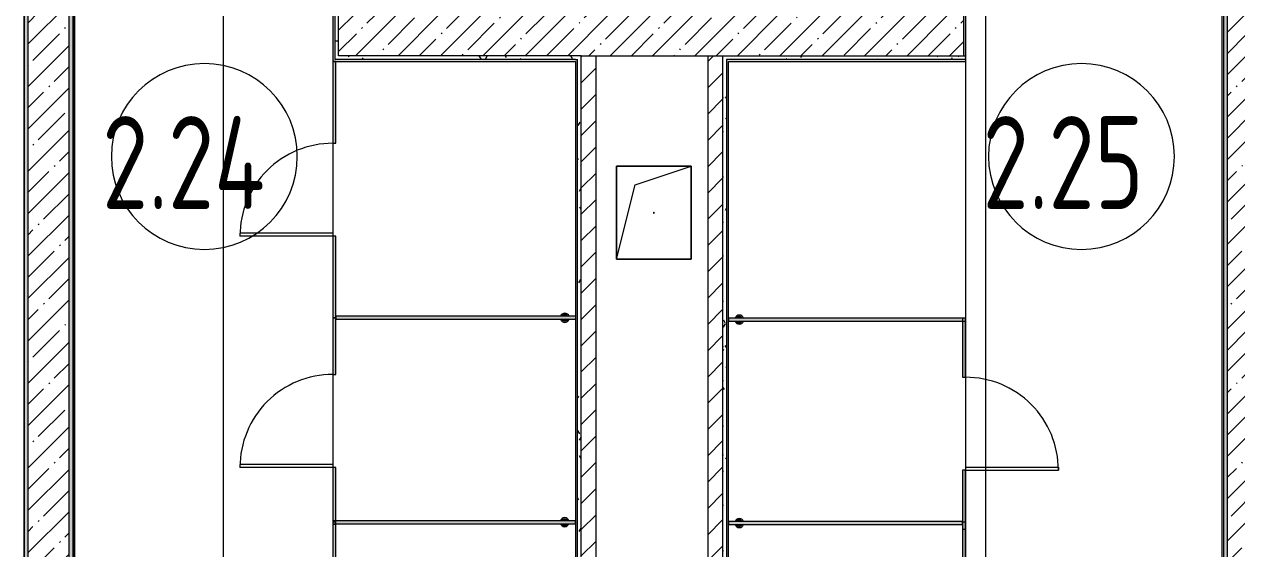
# Model space of a CAD drawing. Header units: millimetres. Extents: x -1113 to 415037, y -3642 to 354837.
# Drawn here: x 214161 to 220682, y 1107 to 3929 of the extents above; entities that cross this region are included whole.
import ezdxf

# ---------------------------------------------------------------- set-up
doc = ezdxf.new("R2010")
doc.units = ezdxf.units.MM
for name, color, linetype, lineweight in [('A-AREA-IDEN', 7, 'Continuous', 9), ('A-FLOR', 7, 'Continuous', 9), ('A-GENM', 7, 'Continuous', 9), ('A-GENM-1', 7, 'Continuous', 20), ('A-WALL', 7, 'Continuous', 5), ('I-WALL', 7, 'Continuous', 5), ('Оси', 7, 'Continuous', 9)]:
    doc.layers.add(name, color=color, linetype=linetype, lineweight=lineweight)
doc.layers.add('A-AREA-PATT-2', color=7, linetype='Continuous', lineweight=5, true_color=0xcde0ef, transparency=1)
for name, color, linetype, lineweight, true_color in [('A-DOOR-1', 7, 'Continuous', 5, 0xc0c0c0), ('A-WALL-1', 9, 'Continuous', 5, 0x808080), ('A-WALL-FNSH-1', 9, 'Continuous', 5, 0x808080)]:
    doc.layers.add(name, color=color, linetype=linetype, lineweight=lineweight, true_color=true_color)
doc.styles.add('СПДС', font='ГОСТ тип А.ttf', dxfattribs={"width": 0.9})
pattern_1 = [(45, (148772.12, -1e-08), (-114.04925, 114.04925), []), (45, (148886.17, -1e-08), (-114.04925, 114.04925), [201.612, -40.322, 6.706, -33.617])]
pattern_2 = [(45, (148772.12, -1e-08), (-70.71068, 70.71068), [])]
pattern_3 = [(0, (148772.123, -1e-08), (243.84, 60.96), [20.117, -162.763, 20.117, -162.763, -975.36]), (0, (148772.123, -1e-08), (243.84, 60.96), [-365.76, 20.117, -345.643, 20.117, -162.763, -426.72]), (0, (148772.123, -1e-08), (243.84, 60.96), [-914.4, 20.117, -101.803, 20.117, -284.683]), (120, (148863.563, 30.48), (-174.71291, 180.691634), [20.117, -162.763, 20.117, -162.763, -975.36]), (120, (148863.563, 30.48), (-174.71291, 180.691634), [-365.76, 20.117, -345.643, 20.117, -162.763, -426.72]), (120, (148863.563, 30.48), (-174.71291, 180.691634), [-914.4, 20.117, -101.803, 20.117, -284.683]), (240, (148894.043, 152.4), (-69.12709, -241.651634), [20.117, -162.763, 20.117, -162.763, -975.36]), (240, (148894.043, 152.4), (-69.12709, -241.651634), [-365.76, 20.117, -345.643, 20.117, -162.763, -426.72]), (240, (148894.043, 152.4), (-69.12709, -241.651634), [-914.4, 20.117, -101.803, 20.117, -284.683])]

# ---------------------------------------------------------------- blocks, each defined once
blk = doc.blocks.new('GM_Отверстие прямоугольное _в плите_ - Отверстие-21609437-Объем проектирования 2 этажа')
at = {"layer": 'A-GENM'}
for p, q in [((-200, -250), (-200, 250)), ((-200, 250), (200, 250)), ((200, 250), (-200, 250)), ((-200, 250), (-200, -250)), ((-100, 150), (200, 250)), ((200, 250), (200, -250)), ((200, -250), (200, 250)), ((-200, -250), (-100, 150)), ((200, -250), (-200, -250)), ((-200, -250), (200, -250))]:
    blk.add_line(p, q, dxfattribs=at)
for start, end in [(360, 180), (180, 360)]:
    blk.add_arc((0, 0), 2.5, start, end, dxfattribs=at)
blk = doc.blocks.new('131_Сантехническая перегородка_Дверь_ поз_4 - СД-1-30830986-Объем проектирования 2 этажа')
at = {"layer": 'A-GENM'}
for points in [[(-190, 7.5), (-190, -8), (250, -8), (250, 8), (-190, 8)], [(750, -8), (1190, -8), (1190, 8), (750, 8), (750, -3)]]:
    blk.add_hatch(color=256, dxfattribs=at).paths.add_polyline_path(points)
at = {"layer": 'A-DOOR-1'}
for p, q in [((266, 508), (250, 508)), ((250, 8), (250, 508)), ((266, 8), (266, 508)), ((266, 8), (250, 8))]:
    blk.add_line(p, q, dxfattribs=at)
blk.add_arc((250, 8), 500, 360, 90, dxfattribs=at)
at = {"layer": 'A-GENM-1'}
for p, q in [((250, 8), (-190, 8)), ((-190, 8), (-190, -8)), ((250, -8), (250, 8)), ((1190, 8), (750, 8)), ((750, 8), (750, -8)), ((1190, -8), (1190, 8)), ((-190, -8), (250, -8)), ((750, -8), (1190, -8))]:
    blk.add_line(p, q, dxfattribs=at)
blk = doc.blocks.new('131_Сантехническая перегородка_Дверь - СД-1-29846662-Объем проектирования 2 этажа')
at = {"layer": 'A-GENM'}
for points in [[(0, -8), (317.3, -8), (317.3, 8), (0, 8)], [(817.3, -8), (1119.2, -7.8), (1119.2, 8), (817.3, 8), (817.3, -7.8)]]:
    blk.add_hatch(color=256, dxfattribs=at).paths.add_polyline_path(points)
at = {"layer": 'A-DOOR-1'}
for p, q in [((333.3, -8), (317.3, -8)), ((317.3, -8), (317.3, -508)), ((333.3, -8), (333.3, -508)), ((333.3, -508), (317.3, -508))]:
    blk.add_line(p, q, dxfattribs=at)
blk.add_arc((317.3, -8), 500, 270, 0, dxfattribs=at)
at = {"layer": 'A-GENM-1'}
for p, q in [((317.3, 8), (0, 8)), ((0, 8), (0, -8)), ((317.3, -8), (317.3, 8)), ((1134.7, 8), (817.3, 8)), ((817.3, 8), (817.3, -8)), ((1134.7, -8), (1134.7, 8)), ((0, -8), (317.3, -8)), ((817.3, -8), (1134.7, -8))]:
    blk.add_line(p, q, dxfattribs=at)
blk = doc.blocks.new('131_Сантехническая перегородка_Дверь - СД-1-30819167-Объем проектирования 2 этажа')
at = {"layer": 'A-GENM'}
for points in [[(0, 7.5), (2, 7.5), (18, 7.5), (18, -8), (305.2, -8), (305.2, 8), (0, 8)], [(805.2, 8), (805.2, -8), (1109, -8), (1109, 8)]]:
    blk.add_hatch(color=256, dxfattribs=at).paths.add_polyline_path(points)
at = {"layer": 'A-DOOR-1'}
for p, q in [((321.2, 508), (305.2, 508)), ((305.2, 8), (305.2, 508)), ((321.2, 8), (321.2, 508)), ((321.2, 8), (305.2, 8))]:
    blk.add_line(p, q, dxfattribs=at)
blk.add_arc((305.2, 8), 500, 360, 90, dxfattribs=at)
at = {"layer": 'A-GENM-1'}
for p, q in [((305.2, 8), (0, 8)), ((0, 8), (0, -8)), ((305.2, -8), (305.2, 8)), ((1110.4, 8), (805.2, 8)), ((805.2, 8), (805.2, -8)), ((1110.4, -8), (1110.4, 8)), ((0, -8), (305.2, -8)), ((805.2, -8), (1110.4, -8))]:
    blk.add_line(p, q, dxfattribs=at)
blk = doc.blocks.new('131_Сантехническая перегородка_Дверь_сдвиг_ - СД-1-30823593-Объем проектирования 2 этажа')
at = {"layer": 'A-GENM'}
for points in [[(0, -3), (0, -8), (400, -8), (400, 8), (0, 8)], [(900, 8), (900, -8), (1089, -8), (1089, 8)]]:
    blk.add_hatch(color=256, dxfattribs=at).paths.add_polyline_path(points)
at = {"layer": 'A-DOOR-1'}
for p, q in [((416, 508), (400, 508)), ((400, 8), (400, 508)), ((416, 8), (416, 508)), ((416, 8), (400, 8))]:
    blk.add_line(p, q, dxfattribs=at)
blk.add_arc((400, 8), 500, 360, 90, dxfattribs=at)
at = {"layer": 'A-GENM-1'}
for p, q in [((400, 8), (0, 8)), ((0, 8), (0, -8)), ((400, -8), (400, 8)), ((1100, 8), (900, 8)), ((900, 8), (900, -8)), ((1100, -8), (1100, 8)), ((0, -8), (400, -8)), ((900, -8), (1100, -8))]:
    blk.add_line(p, q, dxfattribs=at)
blk = doc.blocks.new('131_Сантехническая перегородка_Дверь_сдвиг_ - СД-1-30819161-Объем проектирования 2 этажа')
at = {"layer": 'A-GENM'}
for points in [[(0, -8), (400, -8), (400, 8), (0, 8)], [(900, -8), (1061.8, -8), (1061.8, 8), (900, 8)]]:
    blk.add_hatch(color=256, dxfattribs=at).paths.add_polyline_path(points)
at = {"layer": 'A-DOOR-1'}
for p, q in [((416, -8), (400, -8)), ((400, -8), (400, -508)), ((416, -8), (416, -508)), ((416, -508), (400, -508))]:
    blk.add_line(p, q, dxfattribs=at)
blk.add_arc((400, -8), 500, 270, 0, dxfattribs=at)
at = {"layer": 'A-GENM-1'}
for p, q in [((400, 8), (0, 8)), ((0, 8), (0, -8)), ((400, -8), (400, 8)), ((1100, 8), (900, 8)), ((900, 8), (900, -8)), ((1100, -8), (1100, 8)), ((0, -8), (400, -8)), ((900, -8), (1100, -8))]:
    blk.add_line(p, q, dxfattribs=at)
blk = doc.blocks.new('131_Сантехническая перегородка - СП-4-30850764-Объем проектирования 2 этажа')
at = {"layer": 'A-GENM'}
blk.add_hatch(color=256, dxfattribs=at).paths.add_polyline_path([(1096.5, -8), (1330, -8), (1330, 8), (55.2, 8), (55.2, -8), (517.2, -8)])
at = {"layer": 'A-GENM', "flags": 128}
for points in [[(126.7, 8), (126.3, 8.5), (126, 9), (125.6, 9.5), (125.2, 9.9), (124.8, 10.4), (124.4, 10.8), (123.9, 11.2), (123.5, 11.6), (123, 12), (122.5, 12.3), (122, 12.7), (121.5, 13), (121, 13.3), (120.5, 13.6), (119.9, 13.8), (119.4, 14), (118.8, 14.3), (118.2, 14.4), (117.6, 14.6), (117, 14.7), (116.5, 14.9), (115.9, 14.9), (115.3, 15), (114.7, 15.1), (114.1, 15.1), (113.5, 15.1), (112.8, 15), (112.2, 15), (111.7, 14.9), (111.1, 14.8), (110.5, 14.7), (109.9, 14.5), (109.3, 14.4), (108.7, 14.2), (108.2, 13.9), (107.6, 13.7), (107.1, 13.4), (106.5, 13.2), (106, 12.9), (105.5, 12.5), (105, 12.2), (104.5, 11.8), (104.1, 11.4), (103.6, 11), (103.2, 10.6), (102.8, 10.2), (102.4, 9.7), (102, 9.3), (101.6, 8.8), (101.3, 8.3), (101.1, 8)], [(101.1, -8), (101.4, -8.5), (101.8, -9), (102.2, -9.5), (102.6, -9.9), (103, -10.4), (103.4, -10.8), (103.8, -11.2), (104.3, -11.6), (104.7, -12), (105.2, -12.3), (105.7, -12.7), (106.2, -13), (106.8, -13.3), (107.3, -13.6), (107.9, -13.8), (108.4, -14), (109, -14.3), (109.6, -14.4), (110.1, -14.6), (110.7, -14.7), (111.3, -14.9), (111.9, -14.9), (112.5, -15), (113.1, -15.1), (113.7, -15.1), (114.3, -15.1), (114.9, -15), (115.5, -15), (116.1, -14.9), (116.7, -14.8), (117.3, -14.7), (117.9, -14.5), (118.5, -14.4), (119, -14.2), (119.6, -13.9), (120.2, -13.7), (120.7, -13.4), (121.2, -13.2), (121.7, -12.9), (122.3, -12.5), (122.7, -12.2), (123.2, -11.8), (123.7, -11.4), (124.1, -11), (124.6, -10.6), (125, -10.2), (125.4, -9.7), (125.8, -9.3), (126.1, -8.8), (126.5, -8.3), (126.7, -8)]]:
    blk.add_lwpolyline(points, dxfattribs=at)
at = {"layer": 'A-GENM'}
for radius, start, end in [(24.6, 19.91127, 160.08873), (17.6, 28.97309, 151.02691), (15.1, 33.78108, 146.21892), (24.6, 199.91127, 340.08873), (17.6, 208.97309, 331.02691), (15.1, 213.78108, 326.21892)]:
    blk.add_arc((113.9, 0), radius, start, end, dxfattribs=at)
at = {"layer": 'A-GENM-1'}
for p, q in [((1330, 8), (55.2, 8)), ((55.2, 8), (55.2, -8)), ((1330, -8), (1330, 8)), ((55.2, -8), (1330, -8))]:
    blk.add_line(p, q, dxfattribs=at)
blk = doc.blocks.new('131_Сантехническая перегородка - СП-4-30850728-Объем проектирования 2 этажа')
at = {"layer": 'A-GENM'}
blk.add_hatch(color=256, dxfattribs=at).paths.add_polyline_path([(389.9, -8), (1330, -8), (1330, 8), (71.3, 8), (71.3, -8)])
at = {"layer": 'A-GENM', "flags": 128}
for points in [[(142.8, 8), (142.5, 8.5), (142.1, 9), (141.8, 9.5), (141.4, 9.9), (141, 10.4), (140.5, 10.8), (140.1, 11.2), (139.6, 11.6), (139.2, 12), (138.7, 12.3), (138.2, 12.7), (137.7, 13), (137.1, 13.3), (136.6, 13.6), (136.1, 13.8), (135.5, 14), (134.9, 14.3), (134.4, 14.4), (133.8, 14.6), (133.2, 14.7), (132.6, 14.9), (132, 14.9), (131.4, 15), (130.8, 15.1), (130.2, 15.1), (129.6, 15.1), (129, 15), (128.4, 15), (127.8, 14.9), (127.2, 14.8), (126.6, 14.7), (126, 14.5), (125.4, 14.4), (124.9, 14.2), (124.3, 13.9), (123.8, 13.7), (123.2, 13.4), (122.7, 13.2), (122.2, 12.9), (121.7, 12.5), (121.2, 12.2), (120.7, 11.8), (120.2, 11.4), (119.8, 11), (119.3, 10.6), (118.9, 10.2), (118.5, 9.7), (118.1, 9.3), (117.8, 8.8), (117.4, 8.3), (117.3, 8)], [(117.3, -8), (117.6, -8.5), (117.9, -9), (118.3, -9.5), (118.7, -9.9), (119.1, -10.4), (119.5, -10.8), (120, -11.2), (120.4, -11.6), (120.9, -12), (121.4, -12.3), (121.9, -12.7), (122.4, -13), (122.9, -13.3), (123.5, -13.6), (124, -13.8), (124.6, -14), (125.1, -14.3), (125.7, -14.4), (126.3, -14.6), (126.9, -14.7), (127.5, -14.9), (128.1, -14.9), (128.7, -15), (129.3, -15.1), (129.9, -15.1), (130.5, -15.1), (131.1, -15), (131.7, -15), (132.3, -14.9), (132.9, -14.8), (133.4, -14.7), (134, -14.5), (134.6, -14.4), (135.2, -14.2), (135.7, -13.9), (136.3, -13.7), (136.8, -13.4), (137.4, -13.2), (137.9, -12.9), (138.4, -12.5), (138.9, -12.2), (139.4, -11.8), (139.8, -11.4), (140.3, -11), (140.7, -10.6), (141.1, -10.2), (141.5, -9.7), (141.9, -9.3), (142.3, -8.8), (142.6, -8.3), (142.8, -8)]]:
    blk.add_lwpolyline(points, dxfattribs=at)
at = {"layer": 'A-GENM'}
for radius, start, end in [(24.6, 19.91127, 160.08873), (17.6, 28.97309, 151.02691), (15.1, 33.78108, 146.21892), (24.6, 199.91127, 340.08873), (17.6, 208.97309, 331.02691), (15.1, 213.78108, 326.21892)]:
    blk.add_arc((130, 0), radius, start, end, dxfattribs=at)
at = {"layer": 'A-GENM-1'}
for p, q in [((1330, 8), (71.3, 8)), ((71.3, 8), (71.3, -8)), ((1330, -8), (1330, 8)), ((71.3, -8), (1330, -8))]:
    blk.add_line(p, q, dxfattribs=at)
blk = doc.blocks.new('131_Сантехническая перегородка - СП-4-30819166-Объем проектирования 2 этажа')
at = {"layer": 'A-GENM'}
blk.add_hatch(color=256, dxfattribs=at).paths.add_polyline_path([(1068.9, 8), (41.3, 8), (41.3, -8), (1330, -8), (1330, 8)])
at = {"layer": 'A-GENM', "flags": 128}
for points in [[(111.4, 8), (111, 8.5), (110.7, 9), (110.3, 9.5), (109.9, 9.9), (109.5, 10.4), (109.1, 10.8), (108.6, 11.2), (108.2, 11.6), (107.7, 12), (107.2, 12.3), (106.7, 12.7), (106.2, 13), (105.7, 13.3), (105.2, 13.6), (104.6, 13.8), (104, 14), (103.5, 14.3), (102.9, 14.4), (102.3, 14.6), (101.7, 14.7), (101.1, 14.9), (100.6, 14.9), (100, 15), (99.4, 15.1), (98.7, 15.1), (98.1, 15.1), (97.5, 15), (96.9, 15), (96.3, 14.9), (95.8, 14.8), (95.2, 14.7), (94.6, 14.5), (94, 14.4), (93.4, 14.2), (92.9, 13.9), (92.3, 13.7), (91.8, 13.4), (91.2, 13.2), (90.7, 12.9), (90.2, 12.5), (89.7, 12.2), (89.2, 11.8), (88.8, 11.4), (88.3, 11), (87.9, 10.6), (87.5, 10.2), (87.1, 9.7), (86.7, 9.3), (86.3, 8.8), (86, 8.3), (85.8, 8)], [(85.8, -8), (86.1, -8.5), (86.5, -9), (86.9, -9.5), (87.2, -9.9), (87.6, -10.4), (88.1, -10.8), (88.5, -11.2), (89, -11.6), (89.4, -12), (89.9, -12.3), (90.4, -12.7), (90.9, -13), (91.5, -13.3), (92, -13.6), (92.6, -13.8), (93.1, -14), (93.7, -14.3), (94.3, -14.4), (94.8, -14.6), (95.4, -14.7), (96, -14.9), (96.6, -14.9), (97.2, -15), (97.8, -15.1), (98.4, -15.1), (99, -15.1), (99.6, -15), (100.2, -15), (100.8, -14.9), (101.4, -14.8), (102, -14.7), (102.6, -14.5), (103.2, -14.4), (103.7, -14.2), (104.3, -13.9), (104.8, -13.7), (105.4, -13.4), (105.9, -13.2), (106.4, -12.9), (106.9, -12.5), (107.4, -12.2), (107.9, -11.8), (108.4, -11.4), (108.8, -11), (109.3, -10.6), (109.7, -10.2), (110.1, -9.7), (110.5, -9.3), (110.8, -8.8), (111.2, -8.3), (111.4, -8)]]:
    blk.add_lwpolyline(points, dxfattribs=at)
at = {"layer": 'A-GENM'}
for radius, start, end in [(24.6, 19.91127, 160.08873), (17.6, 28.97309, 151.02691), (15.1, 33.78108, 146.21892), (24.6, 199.91127, 340.08873), (17.6, 208.97309, 331.02691), (15.1, 213.78108, 326.21892)]:
    blk.add_arc((98.6, 0), radius, start, end, dxfattribs=at)
at = {"layer": 'A-GENM-1'}
for p, q in [((1330, 8), (39.9, 8)), ((39.9, 8), (39.9, -8)), ((1330, -8), (1330, 8)), ((39.9, -8), (1330, -8))]:
    blk.add_line(p, q, dxfattribs=at)
blk = doc.blocks.new('131_Сантехническая перегородка - СП-4-29831414-Объем проектирования 2 этажа')
at = {"layer": 'A-GENM'}
blk.add_hatch(color=256, dxfattribs=at).paths.add_polyline_path([(1053.1, 8), (25.5, 8), (25.5, -8), (1330, -8), (1330, 8)])
at = {"layer": 'A-GENM', "flags": 128}
for points in [[(97, 8), (96.7, 8.5), (96.3, 9), (95.9, 9.5), (95.5, 9.9), (95.1, 10.4), (94.7, 10.8), (94.3, 11.2), (93.8, 11.6), (93.3, 12), (92.9, 12.3), (92.4, 12.7), (91.8, 13), (91.3, 13.3), (90.8, 13.6), (90.2, 13.8), (89.7, 14), (89.1, 14.3), (88.5, 14.4), (88, 14.6), (87.4, 14.7), (86.8, 14.9), (86.2, 14.9), (85.6, 15), (85, 15.1), (84.4, 15.1), (83.8, 15.1), (83.2, 15), (82.6, 15), (82, 14.9), (81.4, 14.8), (80.8, 14.7), (80.2, 14.5), (79.6, 14.4), (79.1, 14.2), (78.5, 13.9), (77.9, 13.7), (77.4, 13.4), (76.9, 13.2), (76.4, 12.9), (75.8, 12.5), (75.3, 12.2), (74.9, 11.8), (74.4, 11.4), (74, 11), (73.5, 10.6), (73.1, 10.2), (72.7, 9.7), (72.3, 9.3), (72, 8.8), (71.6, 8.3), (71.4, 8)], [(71.4, -8), (71.8, -8.5), (72.1, -9), (72.5, -9.5), (72.9, -9.9), (73.3, -10.4), (73.7, -10.8), (74.1, -11.2), (74.6, -11.6), (75.1, -12), (75.6, -12.3), (76.1, -12.7), (76.6, -13), (77.1, -13.3), (77.6, -13.6), (78.2, -13.8), (78.7, -14), (79.3, -14.3), (79.9, -14.4), (80.5, -14.6), (81.1, -14.7), (81.6, -14.9), (82.2, -14.9), (82.8, -15), (83.4, -15.1), (84, -15.1), (84.6, -15.1), (85.2, -15), (85.8, -15), (86.4, -14.9), (87, -14.8), (87.6, -14.7), (88.2, -14.5), (88.8, -14.4), (89.4, -14.2), (89.9, -13.9), (90.5, -13.7), (91, -13.4), (91.6, -13.2), (92.1, -12.9), (92.6, -12.5), (93.1, -12.2), (93.6, -11.8), (94, -11.4), (94.5, -11), (94.9, -10.6), (95.3, -10.2), (95.7, -9.7), (96.1, -9.3), (96.5, -8.8), (96.8, -8.3), (97, -8)]]:
    blk.add_lwpolyline(points, dxfattribs=at)
at = {"layer": 'A-GENM'}
for radius, start, end in [(24.6, 19.91127, 160.08873), (17.6, 28.97309, 151.02691), (15.1, 33.78108, 146.21892), (24.6, 199.91127, 340.08873), (17.6, 208.97309, 331.02691), (15.1, 213.78108, 326.21892)]:
    blk.add_arc((84.2, 0), radius, start, end, dxfattribs=at)
at = {"layer": 'A-GENM-1'}
for p, q in [((1330, 8), (25.5, 8)), ((25.5, 8), (25.5, -8)), ((1330, -8), (1330, 8)), ((25.5, -8), (1330, -8))]:
    blk.add_line(p, q, dxfattribs=at)
blk = doc.blocks.new('Марка_Помещения - Номер-25198446-Объем проектирования 2 этажа')
at = {"layer": 'A-AREA-IDEN'}
for start, end in [(360, 180), (180, 360)]:
    blk.add_arc((0, 0), 2.5, start, end, dxfattribs=at)

msp = doc.modelspace()

# ---------------------------------------------------------------- hatches: boundary and pattern name
at = {"layer": 'A-AREA-PATT-2'}
h = msp.add_hatch(color=256, dxfattribs=at)
h.paths.add_polyline_path([(215817.1, 130), (215832.1, 130), (215832.1, 140), (215817.1, 140)])
h.paths.add_polyline_path([(217131.6, 145.5), (217131.6, 3734.5), (215826.6, 3734.5), (215826.6, 7649), (215821.1, 7649), (215821.1, 4465), (215672.1, 4465), (215672.1, 4265), (215821.1, 4265), (215821.1, 3729), (217126.1, 3729), (217126.1, 151), (215832.1, 151), (215832.1, 145.5), (217126.1, 145.5)])
h.paths.add_polyline_path([(215737.1, 145.5), (215817.1, 145.5), (215817.1, 151), (214943.1, 151), (214940.9, 527.5), (214433.1, 527.5), (214433.1, 7369), (214713.1, 7369), (214713.1, 7649), (214727.1, 7649), (214727.1, 7654.5), (214707.6, 7654.5), (214707.6, 7374.5), (214427.6, 7374.5), (214427.6, 522), (214937.6, 522), (214937.6, 145.5), (215690.8, 145.5)])
h.paths.add_polyline_path([(217059.8, 1226.6), (217078.1, 1228.8), (217087.3, 1235.5), (217087.3, 1242), (217078.9, 1241.2), (217076.2, 1238.6), (217067.4, 1234.9), (217045.4, 1242), (217047.5, 1235.5), (217057.2, 1228.5)])
h.paths.add_polyline_path([(217048.6, 1258), (217056, 1258.8), (217058.6, 1261.4), (217067.4, 1265.1), (217089.4, 1258), (217087.3, 1264.5), (217075, 1273.4), (217056.8, 1271.2), (217047.5, 1264.5), (217047.5, 1258)])
h.paths.add_polyline_path([(217076.5, 2326.6), (217088.8, 2335.5), (217088.8, 2342), (217080.6, 2342), (217077.7, 2338.6), (217068.9, 2334.9), (217046.9, 2342), (217049, 2335.5), (217061.3, 2326.6), (217068.9, 2326.6)])
h.paths.add_polyline_path([(217046.9, 2358), (217057.5, 2358.8), (217060.1, 2361.4), (217068.9, 2365.1), (217090.9, 2358), (217088.8, 2364.5), (217076.5, 2373.4), (217058.2, 2371.2), (217049, 2364.5)])
h = msp.add_hatch(color=256, dxfattribs=at)
h.paths.add_polyline_path([(217942.6, 145.5), (220327.1, 145.5), (220327.2, 521), (220599.6, 521), (220599.6, 526.5), (220321.6, 526.7), (220321.6, 151), (217948.1, 151), (217948.1, 3729), (219223.1, 3729), (219223.1, 7649), (219407.1, 7649), (219407.1, 7654.5), (219217.6, 7654.5), (219217.6, 3734.5), (217942.6, 3734.5), (217942.6, 386.7)])
h.paths.add_polyline_path([(220606.6, 521), (220606.6, 7654.5), (220507.1, 7654.5), (220507.1, 7649), (220601.1, 7649), (220601.1, 521)])
h.paths.add_polyline_path([(218014.4, 1222.1), (218026.7, 1231), (218026.7, 1237.5), (218018.2, 1236.7), (218015.6, 1234.1), (218006.8, 1230.4), (217984.8, 1237.5), (217986.9, 1231), (217999.2, 1222.1), (218006.8, 1222.1)])
h.paths.add_polyline_path([(217984.8, 1253.5), (217995.4, 1254.3), (217998, 1256.9), (218006.8, 1260.6), (218028.8, 1253.5), (218026.7, 1260), (218014.4, 1268.9), (217996.2, 1266.7), (217986.9, 1260)])
h.paths.add_polyline_path([(217999.2, 2316.6), (218017.5, 2318.8), (218026.7, 2325.5), (218026.7, 2332), (218018.6, 2332), (218015.6, 2328.6), (218006.8, 2324.9), (217984.8, 2332), (217986.9, 2325.5), (217996.2, 2318.8)])
h.paths.add_polyline_path([(217984.8, 2348), (217995.4, 2348.8), (217998, 2351.4), (218006.8, 2355.1), (218028.8, 2348), (218026.7, 2354.5), (218014.4, 2363.4), (217996.2, 2361.2), (217986.9, 2354.5)])
h.paths.add_polyline_path([(219242.1, 4265), (219442.1, 4265), (219442.1, 4465), (219242.1, 4465)])
at = {"layer": 'I-WALL'}
h = msp.add_hatch(dxfattribs=at)
h.set_pattern_fill('FP_1', color=256, style=0, pattern_type=2)
h.set_pattern_definition(pattern_1)
h.paths.add_polyline_path([(220852.1, 120), (220852.1, 7900), (220632.1, 7900), (220632.1, 120), (220830.2, 120)])
h = msp.add_hatch(dxfattribs=at)
h.set_pattern_fill('FP_191', color=256, style=0, pattern_type=2)
h.set_pattern_definition(pattern_3)
h.paths.add_polyline_path([(215852.1, 3760), (215852.1, 7660), (215832.1, 7660), (215832.1, 3760)])
h = msp.add_hatch(dxfattribs=at)
h.set_pattern_fill('FP_191', color=256, style=0, pattern_type=2)
h.set_pattern_definition(pattern_3)
h.paths.add_polyline_path([(220612.1, 140), (220632.1, 141.4), (220632.1, 7660), (220612.1, 7658.2), (220612.1, 490.5), (220614.6, 490.5), (220618.6, 440.5), (220612.1, 440.5), (220612.1, 141.8)])
h = msp.add_hatch(dxfattribs=at)
h.set_pattern_fill('FP_1', color=256, style=0, pattern_type=2)
h.set_pattern_definition(pattern_1)
h.paths.add_polyline_path([(214354.2, 400), (214402.1, 400), (214402.1, 7400), (214182.1, 7400), (214182.1, 400), (214345.7, 400)])
h = msp.add_hatch(dxfattribs=at)
h.set_pattern_fill('FP_191', color=256, style=0, pattern_type=2)
h.set_pattern_definition(pattern_3)
h.paths.add_polyline_path([(214402.1, 400), (214422.1, 400), (214422.1, 440.5), (214409.1, 440.5), (214422.1, 526.5), (214422.1, 7400), (214402.1, 7400), (214402.1, 452)])
h = msp.add_hatch(dxfattribs=at)
h.set_pattern_fill('FP_191', color=256, style=0, pattern_type=2)
h.set_pattern_definition(pattern_3)
h.paths.add_polyline_path([(214182.1, 100), (214180.3, 120), (214162.1, 120), (214162.1, 100)])
h.paths.add_polyline_path([(214182.1, 120), (214182.1, 7070), (214162.1, 7070), (214162.9, 121), (214180.3, 120.1)])
h = msp.add_hatch(dxfattribs=at)
h.set_pattern_fill('FP_1', color=256, style=0, pattern_type=2)
h.set_pattern_definition(pattern_1)
h.paths.add_polyline_path([(219092.1, 3760), (219212.1, 3760), (219212.1, 3980), (215852.1, 3980), (215852.1, 3760), (219086.1, 3760)])
h = msp.add_hatch(dxfattribs=at)
h.set_pattern_fill('FP_191', color=256, style=0, pattern_type=2)
h.set_pattern_definition(pattern_3)
h.paths.add_polyline_path([(215958.6, 3740), (217137.1, 3740), (217137, 3760), (215832.1, 3760), (215832.1, 3740), (215952.1, 3740)])
h = msp.add_hatch(dxfattribs=at)
h.set_pattern_fill('FP_191', color=256, style=0, pattern_type=2)
h.set_pattern_definition(pattern_3)
h.paths.add_polyline_path([(217157.1, 140), (217157.1, 3760), (217137.1, 3760), (217137.1, 140)])
h = msp.add_hatch(dxfattribs=at)
h.set_pattern_fill('FP_22', color=256, style=0, pattern_type=2)
h.set_pattern_definition(pattern_2)
h.paths.add_polyline_path([(217157.2, 120), (217237.1, 120), (217237.1, 3760), (217157.1, 3760), (217157.1, 120)])
h = msp.add_hatch(dxfattribs=at)
h.set_pattern_fill('FP_22', color=256, style=0, pattern_type=2)
h.set_pattern_definition(pattern_2)
h.paths.add_polyline_path([(217917.1, 120), (217917.1, 3760), (217837.1, 3760), (217837.1, 120)])
h = msp.add_hatch(dxfattribs=at)
h.set_pattern_fill('FP_191', color=256, style=0, pattern_type=2)
h.set_pattern_definition(pattern_3)
h.paths.add_polyline_path([(218792.1, 3740), (219223.1, 3740), (219223.1, 3760), (217917.1, 3760), (217917.1, 3740), (218712.1, 3740)])
h = msp.add_hatch(dxfattribs=at)
h.set_pattern_fill('FP_191', color=256, style=0, pattern_type=2)
h.set_pattern_definition(pattern_3)
h.paths.add_polyline_path([(217937.1, 120), (217937.1, 3740), (217917.1, 3740), (217917.1, 120)])

# ---------------------------------------------------------------- linework, layer by layer
at = {"layer": 'A-FLOR'}
for p, q in [((219223.1, 7649), (219223.1, 151)), ((215821.1, 4265), (215821.1, 2350.4)), ((215821.1, 2349), (215821.1, 151))]:
    msp.add_line(p, q, dxfattribs=at)
at = {"layer": 'A-WALL'}
for p, q in [((215852.1, 3760), (215852.1, 7672)), ((220612.1, 140), (220612.1, 7660)), ((220632.1, -100), (220632.1, 7680)), ((214182.1, 400), (214182.1, 7400)), ((214422.1, 7380), (214422.1, 420)), ((214162.1, 100), (214162.1, 7050)), ((217137.1, 140), (217137.1, 3740)), ((217157.1, 3760), (219223.1, 3760)), ((217157.1, 120), (217157.1, 3760)), ((219223.1, 3740), (217937.1, 3740)), ((217937.1, 3740), (217937.1, 140))]:
    msp.add_line(p, q, dxfattribs=at)
at = {"layer": 'A-WALL-1'}
for p, q in [((215832.1, 7660), (215832.1, 3740)), ((214402.1, 400), (214402.1, 7400)), ((217157.1, 3760), (215852.1, 3760)), ((217126.1, 3740), (217137.1, 3740)), ((217237.1, 120), (217237.1, 3760)), ((217837.1, 3760), (217837.1, 120)), ((217917.1, 3760), (217917.1, 120))]:
    msp.add_line(p, q, dxfattribs=at)
at = {"layer": 'A-WALL-FNSH-1'}
for p, q in [((219212.1, 7649), (219212.1, 3760)), ((220601.1, 7649), (220601.1, 521)), ((214433.1, 515.5), (214433.1, 7369)), ((214161.1, 121), (214161.1, 7050)), ((215821.1, 3729), (217126.1, 3729)), ((217126.1, 3740), (215832.1, 3740)), ((217126.1, 3729), (217126.1, 151)), ((217948.1, 3729), (219223.1, 3729)), ((217948.1, 151), (217948.1, 3729))]:
    msp.add_line(p, q, dxfattribs=at)
at = {"layer": 'Оси'}
for points in [[(214432.1, -1906.3), (214432.1, 3093.7), (214432.1, 22398.1), (214432.1, 27398.1)], [(215796.9, -1906.3), (215796.9, -1202.4), (215232.1, -636.3), (215232.1, 4363.7), (215232.1, 22398.1), (215232.1, 27398.1)], [(219332.1, -1906.3), (219332.1, 3093.7), (219332.1, 22398.1), (219332.1, 27398.1)]]:
    msp.add_lwpolyline(points, dxfattribs=at)

# ---------------------------------------------------------------- block references
at = {"layer": 'A-AREA-IDEN', "xscale": 199.9999999999999, "yscale": 199.9999999999999, "zscale": 199.9999999999999}
for p in [(215129.8, 3217.9), (219847, 3217.9)]:
    msp.add_blockref('Марка_Помещения - Номер-25198446-Объем проектирования 2 этажа', p, dxfattribs=at)
at = {"layer": 'A-GENM'}
for name, p, rotation in [('131_Сантехническая перегородка_Дверь_ поз_4 - СД-1-30830986-Объем проектирования 2 этажа', (215829.1, 2539), 89.99999999997657), ('131_Сантехническая перегородка_Дверь - СД-1-30819167-Объем проектирования 2 этажа', (215829.1, 1240), 89.99999999997657), ('131_Сантехническая перегородка - СП-4-30819166-Объем проектирования 2 этажа', (217167.5, 2350), 180), ('131_Сантехническая перегородка_Дверь - СД-1-29846662-Объем проектирования 2 этажа', (219215.1, 1212.8), 90.00000000002345), ('131_Сантехническая перегородка_Дверь_сдвиг_ - СД-1-30823593-Объем проектирования 2 этажа', (215829.1, 151), 89.99999999997657), ('131_Сантехническая перегородка - СП-4-29831414-Объем проектирования 2 этажа', (217151.6, 1250), 180), ('131_Сантехническая перегородка_Дверь_сдвиг_ - СД-1-30819161-Объем проектирования 2 этажа', (219215.1, 151), 90.00000000002345)]:
    msp.add_blockref(name, p, dxfattribs=dict(at, rotation=rotation))
for name, p in [('GM_Отверстие прямоугольное _в плите_ - Отверстие-21609437-Объем проектирования 2 этажа', (217547.1, 2915)), ('131_Сантехническая перегородка - СП-4-30850764-Объем проектирования 2 этажа', (217892.9, 2340)), ('131_Сантехническая перегородка - СП-4-30850728-Объем проектирования 2 этажа', (217876.8, 1245.5))]:
    msp.add_blockref(name, p, dxfattribs=at)

# ---------------------------------------------------------------- texts
at = {"layer": 'A-AREA-IDEN', "char_height": 500, "attachment_point": 1, "style": 'СПДС'}
for s, insert, width in [('2.24', (214580.3, 3435.1), 1370.886), ('2.25', (219315.6, 3435.1), 1327.594)]:
    msp.add_mtext(s, dxfattribs=dict(at, insert=insert, width=width))

doc.saveas('drawing.dxf')
